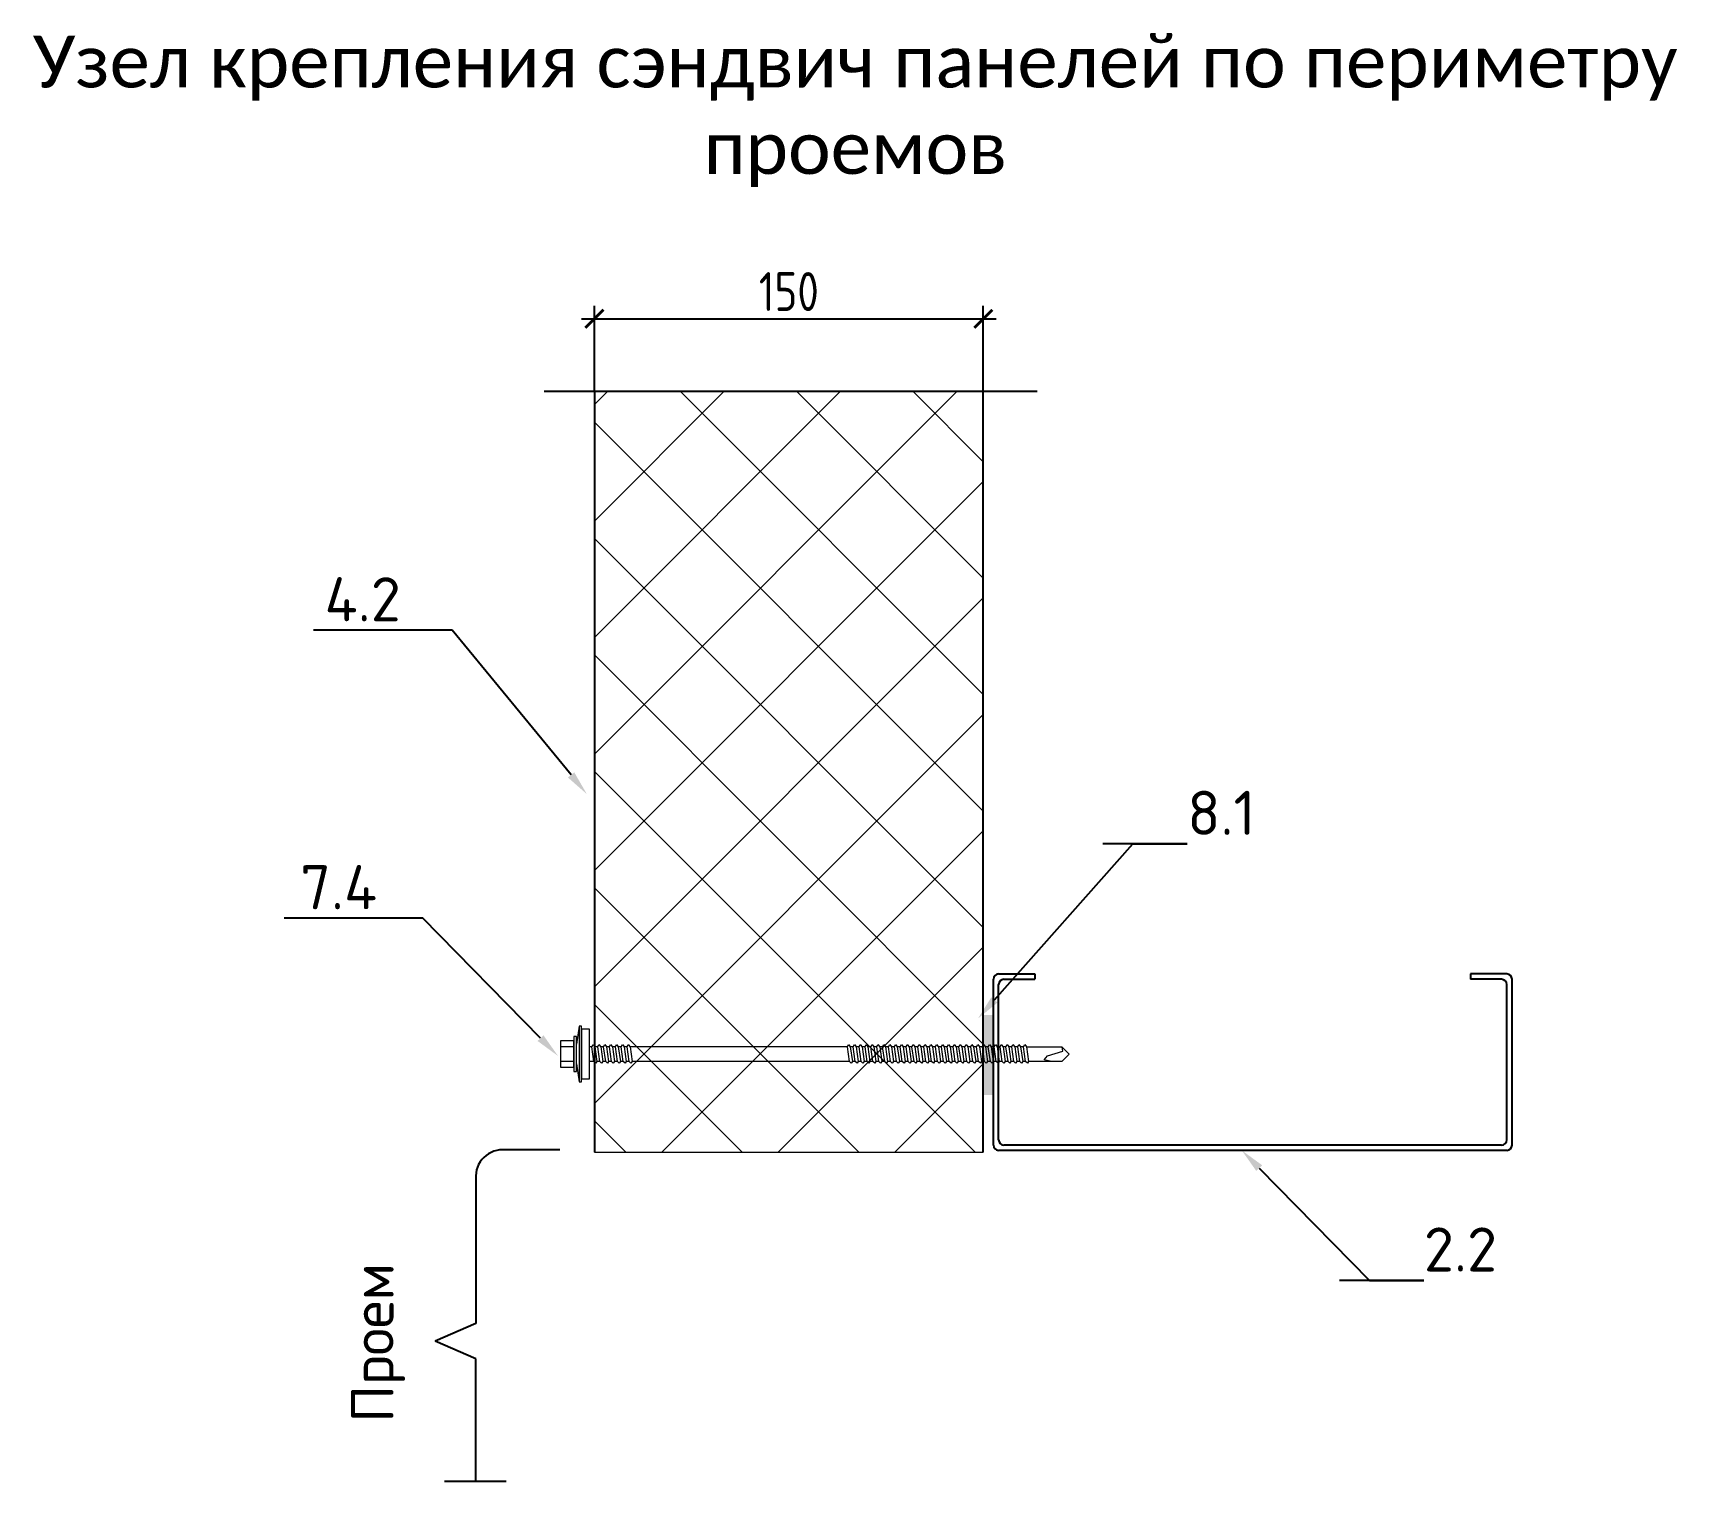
# Model space of a CAD drawing. Header units: millimetres. Extents: x -3689 to 3021565, y -698052 to -604547.
# Drawn here: x 2755760 to 2756394, y -667454 to -666896 of the extents above; entities that cross this region are included whole.
import ezdxf
from ezdxf import colors
from ezdxf.entities.mleader import LeaderData, LeaderLine
from ezdxf.math import Vec2, Vec3

# ---------------------------------------------------------------- set-up
doc = ezdxf.new("R2010")
doc.units = ezdxf.units.MM
doc.header["$PDMODE"] = 35
doc.linetypes.add('CENTER', pattern=[50.800000000000004, 31.75, -6.35, 6.35, -6.35])
doc.layers.get('0').update_dxf_attribs({"lineweight": 0})
doc.layers.get('Defpoints').update_dxf_attribs({"color": 4})
for name, color, linetype in [('A-DOOR-IDEN', 12, 'Continuous'), ('A-FLOR-IDEN', 14, 'Continuous'), ('A-WALL-PATT', 181, 'Continuous'), ('S-GRID', 133, 'CENTER'), ('S-METL', 14, 'Continuous'), ('S-WALL-PATT', 181, 'Continuous')]:
    doc.layers.add(name, color=color, linetype=linetype)
doc.layers.add('A-FLOR-DIMS', color=133, linetype='Continuous', lineweight=0)
doc.styles.add('Calibri', font='calibri.ttf')
doc.styles.add('GOST 2.304', font='CS_Gost2304.shx')
doc.styles.add('ЕСКД', font='isocpeur.ttf')
doc.dimstyles.new('001.5', dxfattribs={"dimscale": 10, "dimtxt": 1.5, "dimasz": 0.7, "dimexe": 0.5, "dimexo": 0, "dimgap": 0.3, "dimtad": 1, "dimdec": 0, "dimrnd": 0.001, "dimtxsty": 'GOST 2.304', "dimblk": 'ARCHTICK', "dimcen": 0, "dimdle": 0.5, "dimclrd": 256, "dimclre": 256, "dimclrt": 256, "dimadec": 0, "dimazin": 2, "dimtfac": 0.75, "dimtdec": 0, "dimtmove": 1, "dimatfit": 3, "dimfxl": 1, "dimtolj": 1, "dimarcsym": 0})

# ---------------------------------------------------------------- blocks, each defined once
blk = doc.blocks.new('*U560')
at = {"lineweight": 0}
h = blk.add_hatch(dxfattribs=at)
h.set_pattern_fill('ANSI37', color=181, scale=10, style=0)
h.set_pattern_definition([(45, (90, -706.5787094926345), (-22.45064030267288, 22.45064030267288), []), (135, (90, -706.5787094926345), (-22.45064030267288, -22.45064030267288), [])])
h.paths.add_polyline_path([(0, 293.4212905073654), (0, 0), (150, 0), (150, 293.4212905073654)])
at = {"color": 5, "lineweight": 0}
for p, q in [((150, 293.4212905073654), (0, 293.4212905073654)), ((0, 0), (150, 0))]:
    blk.add_line(p, q, dxfattribs=at)
at = {"color": 5}
for p, q in [((0, 293.4212905073654), (0, 0)), ((150, 0), (150, 293.4212905073654))]:
    blk.add_line(p, q, dxfattribs=at)
blk = doc.blocks.new('*U572')
at = {"color": 0, "lineweight": 0, "ltscale": 10}
for p, q in [((-2.853031142658489e-13, 6.794659872000921), (-1.000000000000285, 6.794659872000879)), ((-1.000000000000285, 6.794659872000879), (-0.9999999999997147, -6.794659872000962)), ((0.9999999999995483, 10.75821146399544), (-1.578047253216045e-13, 3.758211464021094)), ((2.853031142658489e-13, -6.794659872000921), (-2.853031142658489e-13, 6.794659872000921)), ((1.999999999999548, 10.75821146399548), (0.9999999999995483, 10.75821146399544)), ((0.9999999999995483, 10.75821146399544), (1.000000000000452, -10.75821146399535)), ((2.000000000000452, -10.75821146399531), (1.999999999999548, 10.75821146399548)), ((4.999999999999596, 9.625768151993025), (1.999999999999596, 9.625768151992899)), ((1.999999999999596, 9.625768151992899), (2.000000000000404, -9.625768151992732)), ((5.000000000000404, -9.625768151992606), (4.999999999999596, 9.625768151993025)), ((-1.000000000000214, 5.095994904011563), (-6.200000000000213, 5.095994904011344)), ((-6.200000000000213, 5.095994904011344), (-6.199999999999785, -5.095994904011865)), ((-1.000000000000119, 2.831108280006405), (-6.200000000000118, 2.831108280006187)), ((-0.9999999999997861, -5.095994904011646), (-1.000000000000214, 5.095994904011563)), ((5.960699671339194, 2.831108280006697), (4.999999999999881, 2.831108280006657)), ((5.960699671339194, 2.831108280006697), (6.413676996087806, 3.623818598440535)), ((6.75340998968594, -2.831108279977059), (5.960699671339194, 2.831108280006697)), ((6.413676996087806, 3.623818598440535), (7.093142983283565, 2.831108280006745)), ((7.093142983283565, 2.831108280006745), (7.885853301688519, -2.831108279977012)), ((8.225586295286144, 2.831108280006792), (7.093142983283565, 2.831108280006745)), ((8.225586295286144, 2.831108280006792), (7.093142983283565, 2.831108280006745)), ((8.225586295286144, 2.831108280006792), (8.678563620122066, 3.623818598440631)), ((9.018296613720201, -2.831108279976964), (8.225586295286144, 2.831108280006792)), ((8.678563620122066, 3.623818598440631), (9.358029607317826, 2.83110828000684)), ((9.358029607317826, 2.83110828000684), (10.15073992572278, -2.831108279976917)), ((10.49047291932041, 2.831108280006887), (9.358029607317826, 2.83110828000684)), ((10.49047291932041, 2.831108280006887), (9.358029607317826, 2.831108280006839)), ((10.49047291932041, 2.831108280006887), (10.94345024406902, 3.623818598440726)), ((11.28318323772536, -2.831108279976869), (10.49047291932041, 2.831108280006887)), ((10.94345024406902, 3.623818598440726), (11.62291623132298, 2.831108280006935)), ((11.62291623132298, 2.831108280006935), (12.41562654969883, -2.831108279976822)), ((12.75535954329646, 2.831108280006982), (11.62291623126478, 2.831108280006935)), ((12.75535954329646, 2.831108280006983), (11.62291623132298, 2.831108280006935)), ((12.75535954329646, 2.831108280006982), (13.20833686810328, 3.623818598440821)), ((13.54806986170141, -2.831108279976774), (12.75535954329646, 2.831108280006982)), ((13.20833686810328, 3.623818598440821), (13.88780285529904, 2.83110828000703)), ((13.88780285529904, 2.83110828000703), (14.68051317370399, -2.831108279976727)), ((15.02024616730162, 2.831108280007077), (13.88780285529904, 2.83110828000703)), ((15.02024616730162, 2.831108280007078), (13.88780285529904, 2.83110828000703)), ((15.02024616730162, 2.831108280007077), (15.47322349210843, 3.623818598440916)), ((15.81295648570657, -2.831108279976679), (15.02024616730162, 2.831108280007077)), ((15.47322349210843, 3.623818598440916), (16.1526894793042, 2.831108280007125)), ((16.1526894793042, 2.831108280007125), (16.94539979768004, -2.831108279976632)), ((17.28513279133588, 2.831108280007173), (16.1526894793042, 2.831108280007125)), ((17.28513279133588, 2.831108280007173), (16.1526894793042, 2.831108280007126)), ((17.28513279133588, 2.831108280007173), (17.73811011608449, 3.623818598441011)), ((18.07784310968262, -2.831108279976584), (17.28513279133588, 2.831108280007173)), ((17.73811011608449, 3.623818598441011), (18.41757610328025, 2.83110828000722)), ((18.41757610328025, 2.83110828000722), (19.2102864216852, -2.831108279976537)), ((19.55001941528283, 2.831108280007268), (18.41757610328025, 2.83110828000722)), ((19.55001941528283, 2.831108280007268), (18.41757610328025, 2.831108280007221)), ((19.55001941528283, 2.831108280007268), (20.00299674011875, 3.623818598441106)), ((20.34272973371688, -2.831108279976489), (19.55001941528283, 2.831108280007268)), ((20.00299674011875, 3.623818598441106), (20.68246272731451, 2.831108280007316)), ((20.68246272731451, 2.831108280007316), (21.47517304571946, -2.831108279976441)), ((21.81490603931709, 2.831108280007363), (20.68246272731451, 2.831108280007316)), ((104.5005885280032, 2.83110828001226), (20.68246272731451, 2.831108280007316)), ((104.5005885280032, 2.83110828001226), (104.9535658528391, 3.623818598446098)), ((105.2932988464372, -2.831108279971497), (104.5005885280032, 2.83110828001226)), ((104.9535658528391, 3.623818598446098), (105.6330318400348, 2.831108280012307)), ((105.6330318400348, 2.831108280012307), (106.4257421584398, -2.83110827997145)), ((106.7654751520374, 2.831108280012355), (105.6330318400348, 2.831108280012307)), ((106.7654751520956, 2.831108280012355), (107.2184524768442, 3.623818598446193)), ((107.5581854704424, -2.831108279971402), (106.7654751520956, 2.831108280012355)), ((107.2184524768442, 3.623818598446193), (107.89791846404, 2.831108280012402)), ((107.89791846404, 2.831108280012402), (108.690628782445, -2.831108279971355)), ((109.0303617760426, 2.83110828001245), (107.89791846404, 2.831108280012402)), ((109.0303617760426, 2.83110828001245), (109.4833391008785, 3.623818598446288)), ((109.8230720944767, -2.831108279971307), (109.0303617760426, 2.83110828001245)), ((109.4833391008785, 3.623818598446288), (110.1628050880743, 2.831108280012497)), ((110.1628050880743, 2.831108280012497), (110.9555154064792, -2.831108279971259)), ((111.2952484000768, 2.831108280012545), (110.1628050880743, 2.831108280012497)), ((111.2952484000768, 2.831108280012545), (111.7482257248255, 3.623818598446383)), ((112.0879587184818, -2.831108279971212), (111.2952484000768, 2.831108280012545)), ((111.7482257248255, 3.623818598446383), (112.4276917120794, 2.831108280012592)), ((112.4276917120794, 2.831108280012592), (113.2204020304553, -2.831108279971164)), ((113.5601350240529, 2.83110828001264), (112.4276917120212, 2.831108280012592)), ((113.5601350240529, 2.83110828001264), (114.0131123488597, 3.623818598446478)), ((114.3528453424579, -2.831108279971117), (113.5601350240529, 2.83110828001264)), ((114.0131123488597, 3.623818598446478), (114.6925783360555, 2.831108280012687)), ((114.6925783360555, 2.831108280012687), (115.4852886544604, -2.831108279971069)), ((115.8250216480581, 2.831108280012735), (114.6925783360555, 2.831108280012687)), ((115.8250216480581, 2.831108280012735), (116.2779989728649, 3.623818598446573)), ((116.617731966463, -2.831108279971022), (115.8250216480581, 2.831108280012735)), ((116.2779989728649, 3.623818598446573), (116.9574649600606, 2.831108280012782)), ((116.9574649600606, 2.831108280012782), (117.7501752784365, -2.831108279970974)), ((118.0899082720923, 2.83110828001283), (116.9574649600606, 2.831108280012782)), ((118.0899082720923, 2.83110828001283), (118.5428855968409, 3.623818598446668)), ((118.8826185904391, -2.831108279970927), (118.0899082720923, 2.83110828001283)), ((118.5428855968409, 3.623818598446668), (119.2223515840367, 2.831108280012878)), ((119.2223515840367, 2.831108280012878), (120.0150619024417, -2.831108279970879)), ((120.3547948960393, 2.831108280012925), (119.2223515840367, 2.831108280012878)), ((120.3547948960393, 2.831108280012925), (120.8077722208752, 3.623818598446763)), ((121.1475052144733, -2.831108279970831), (120.3547948960393, 2.831108280012925)), ((120.8077722208752, 3.623818598446763), (121.4872382080709, 2.831108280012973)), ((121.4872382080709, 2.831108280012973), (122.2799485264759, -2.831108279970784)), ((122.6196815200735, 2.83110828001302), (121.4872382080709, 2.831108280012973)), ((122.6196815200735, 2.83110828001302), (123.0726588448221, 3.623818598446859)), ((123.4123918384203, -2.831108279970736), (122.6196815200735, 2.83110828001302)), ((123.0726588448221, 3.623818598446859), (123.7521248320179, 2.831108280013068)), ((123.7521248320179, 2.831108280013068), (124.5448351504519, -2.831108279970689)), ((124.8845681440496, 2.831108280013115), (123.7521248320179, 2.831108280013068)), ((124.8845681440496, 2.831108280013114), (125.3375454687982, 3.623818598446953)), ((125.6772784623963, -2.831108279970642), (124.8845681440496, 2.831108280013114)), ((125.3375454687982, 3.623818598446953), (126.017011455994, 2.831108280013162)), ((126.017011455994, 2.831108280013162), (126.8097217743989, -2.831108279970595)), ((127.1494547679966, 2.831108280013209), (126.017011455994, 2.831108280013162)), ((127.1494547679966, 2.831108280013209), (127.6024320928325, 3.623818598447048)), ((127.9421650864306, -2.831108279970547), (127.1494547679966, 2.831108280013209)), ((127.6024320928325, 3.623818598447048), (128.2818980800282, 2.831108280013257)), ((128.2818980800282, 2.831108280013257), (129.0746083984332, -2.8311082799705)), ((129.4143413920308, 2.831108280013305), (128.2818980800282, 2.831108280013257)), ((129.4143413920308, 2.831108280013305), (129.8673187167794, 3.623818598447143)), ((130.2070517104358, -2.831108279970452), (129.4143413920308, 2.831108280013305)), ((129.8673187167794, 3.623818598447143), (130.5467847040334, 2.831108280013352)), ((130.5467847040334, 2.831108280013352), (131.3394950224092, -2.831108279970405)), ((131.6792280160069, 2.8311082800134), (130.5467847039752, 2.831108280013352)), ((131.6792280160069, 2.8311082800134), (132.1322053408137, 3.623818598447238)), ((132.4719383344118, -2.831108279970357), (131.6792280160069, 2.8311082800134)), ((132.1322053408137, 3.623818598447238), (132.8116713280095, 2.831108280013447)), ((132.8116713280095, 2.831108280013447), (133.6043816464144, -2.83110827997031)), ((133.944114640012, 2.831108280013495), (132.8116713280095, 2.831108280013447)), ((133.944114640012, 2.831108280013495), (134.3970919648189, 3.623818598447333)), ((134.736824958417, -2.831108279970262), (133.944114640012, 2.831108280013495)), ((134.3970919648189, 3.623818598447333), (135.0765579520146, 2.831108280013543)), ((135.0765579520146, 2.831108280013543), (135.8692682703904, -2.831108279970214)), ((136.2090012640463, 2.83110828001359), (135.0765579520146, 2.831108280013543)), ((136.2090012640463, 2.83110828001359), (136.6619785887949, 3.623818598447428)), ((137.001711582393, -2.831108279970167), (136.2090012640463, 2.83110828001359)), ((136.6619785887949, 3.623818598447428), (137.3414445759907, 2.831108280013638)), ((137.3414445759907, 2.831108280013638), (138.1341548943956, -2.831108279970119)), ((138.4738878879932, 2.831108280013685), (137.3414445759907, 2.831108280013638)), ((138.4738878879932, 2.831108280013685), (138.9268652128292, 3.623818598447524)), ((139.2665982064273, -2.831108279970072), (138.4738878879932, 2.831108280013685)), ((138.9268652128292, 3.623818598447524), (139.6063312000249, 2.831108280013733)), ((139.6063312000249, 2.831108280013733), (140.3990415184299, -2.831108279970024)), ((140.7387745120275, 2.83110828001378), (139.6063312000249, 2.831108280013733)), ((140.7387745120275, 2.83110828001378), (141.1917518367761, 3.623818598447619)), ((141.5314848303742, -2.831108279969976), (140.7387745120275, 2.83110828001378)), ((141.1917518367761, 3.623818598447619), (141.8712178239719, 2.831108280013828)), ((141.8712178239719, 2.831108280013828), (142.6639281424059, -2.831108279969929)), ((143.0036611360036, 2.831108280013875), (141.8712178239719, 2.831108280013828)), ((143.0036611360036, 2.831108280013875), (143.4566384608104, 3.623818598447714)), ((143.7963714544085, -2.831108279969881), (143.0036611360036, 2.831108280013875)), ((143.4566384608104, 3.623818598447714), (144.1361044480061, 2.831108280013923)), ((144.1361044480061, 2.831108280013923), (144.9288147664111, -2.831108279969834)), ((145.2685477600087, 2.83110828001397), (144.1361044480061, 2.831108280013923)), ((145.2685477600087, 2.83110828001397), (145.7215250848446, 3.623818598447809)), ((146.0612580784428, -2.831108279969786), (145.2685477600087, 2.83110828001397)), ((145.7215250848446, 3.623818598447809), (146.4009910720404, 2.831108280014018)), ((146.4009910720404, 2.831108280014018), (147.1937013903871, -2.831108279969739)), ((147.5334343839848, 2.831108280014065), (146.4009910720404, 2.831108280014018)), ((147.533434384043, 2.831108280014065), (147.9864117087916, 3.623818598447904)), ((148.3261447023897, -2.831108279969691), (147.533434384043, 2.831108280014065)), ((147.9864117087916, 3.623818598447904), (148.6658776959873, 2.831108280014113)), ((148.6658776959873, 2.831108280014113), (149.4585880144214, -2.831108279969644)), ((149.798321008019, 2.831108280014161), (148.6658776959873, 2.831108280014113)), ((149.798321008019, 2.831108280014161), (150.2512983328259, 3.623818598447999)), ((150.591031326424, -2.831108279969596), (149.798321008019, 2.831108280014161)), ((150.2512983328259, 3.623818598447999), (150.9307643200216, 2.831108280014208)), ((150.9307643200216, 2.831108280014208), (151.7234746384266, -2.831108279969548)), ((152.0632076320242, 2.831108280014256), (150.9307643200216, 2.831108280014208)), ((152.0632076320242, 2.831108280014256), (152.5161849568019, 3.623818598448094)), ((152.8559179504, -2.831108279969501), (152.0632076320242, 2.831108280014256)), ((152.5161849568019, 3.623818598448094), (153.1956509439977, 2.831108280014303)), ((153.1956509439977, 2.831108280014303), (153.9883612624026, -2.831108279969453)), ((154.3280942560002, 2.831108280014351), (153.1956509439977, 2.831108280014303)), ((154.3280942560002, 2.831108280014351), (154.7810715808071, 3.623818598448189)), ((155.1208045744052, -2.831108279969406), (154.3280942560002, 2.831108280014351)), ((154.7810715808071, 3.623818598448189), (155.4605375680028, 2.831108280014398)), ((155.4605375680028, 2.831108280014398), (156.2532478864078, -2.831108279969358)), ((156.5929808800054, 2.831108280014446), (155.4605375680028, 2.831108280014398)), ((156.5929808800054, 2.831108280014446), (157.0459582048413, 3.623818598448284)), ((157.3856911984394, -2.831108279969311), (156.5929808800054, 2.831108280014446)), ((157.0459582048413, 3.623818598448284), (157.7254241920371, 2.831108280014493)), ((157.7254241920371, 2.831108280014493), (158.518134510442, -2.831108279969263)), ((158.8578675040397, 2.831108280014541), (157.7254241920371, 2.831108280014493)), ((158.8578675040397, 2.831108280014541), (159.3108448287883, 3.623818598448379)), ((159.6505778223864, -2.831108279969216), (158.8578675040397, 2.831108280014541)), ((159.3108448287883, 3.623818598448379), (159.990310815984, 2.831108280014588)), ((159.990310815984, 2.831108280014588), (160.7830211344181, -2.831108279969168)), ((161.1227541280157, 2.831108280014636), (159.990310815984, 2.831108280014588)), ((161.1227541280157, 2.831108280014636), (161.5757314528225, 3.623818598448474)), ((161.9154644464207, -2.831108279969121), (161.1227541280157, 2.831108280014636)), ((161.5757314528225, 3.623818598448474), (162.2551974400183, 2.831108280014683)), ((162.2551974400183, 2.831108280014683), (163.0479077584232, -2.831108279969073)), ((163.3876407520209, 2.831108280014731), (162.2551974400183, 2.831108280014683)), ((163.3876407520209, 2.831108280014731), (163.8406180767986, 3.623818598448569)), ((164.1803510703967, -2.831108279969026), (163.3876407520209, 2.831108280014731)), ((163.8406180767986, 3.623818598448569), (164.5200840639943, 2.831108280014779)), ((164.5200840639943, 2.831108280014779), (165.3127943823993, -2.831108279968978)), ((165.6525273759969, 2.831108280014826), (164.5200840639943, 2.831108280014779)), ((165.6525273759969, 2.831108280014826), (166.1055047008037, 3.623818598448664)), ((166.4452376944019, -2.83110827996893), (165.6525273759969, 2.831108280014826)), ((166.1055047008037, 3.623818598448664), (166.7849706879995, 2.831108280014874)), ((166.7849706879995, 2.831108280014874), (167.5776810064336, -2.831108279968883)), ((167.9174140000312, 2.831108280014921), (166.7849706879995, 2.831108280014874)), ((167.9174140000312, 2.831108280014921), (168.370391324838, 3.62381859844876)), ((168.7101243184361, -2.831108279968835), (167.9174140000312, 2.831108280014921)), ((168.370391324838, 3.62381859844876), (169.0498573120338, 2.831108280014969)), ((169.0498573120338, 2.831108280014969), (169.8425676303805, -2.831108279968788)), ((170.1823006239781, 2.831108280015016), (169.0498573120338, 2.831108280014969)), ((170.1823006240363, 2.831108280015016), (170.6352779488141, 3.623818598448855)), ((170.9750109424122, -2.83110827996874), (170.1823006240363, 2.831108280015016)), ((170.6352779488141, 3.623818598448855), (171.3147439360098, 2.831108280015064)), ((171.3147439360098, 2.831108280015064), (172.1074542544148, -2.831108279968693)), ((172.4471872480124, 2.831108280015112), (171.3147439360098, 2.831108280015064)), ((172.4471872480124, 2.831108280015112), (172.9001645728192, 3.62381859844895)), ((173.2398975664173, -2.831108279968645), (172.4471872480124, 2.831108280015112)), ((172.9001645728192, 3.62381859844895), (173.579630560015, 2.831108280015159)), ((173.5796305600149, 2.831108280015159), (187.1689503039877, 2.83110828001573)), ((173.579630560015, 2.831108280015159), (174.3723408784199, -2.831108279968598)), ((181.733222406422, -0.679465987201224), (187.6219276287947, 1.132443311997329)), ((187.168891720008, 2.83110828001573), (190, 1.699364696006077e-11)), ((190, 1.699364696006077e-11), (187.1688917200664, -2.83110827996806)), ((187.6219276287947, 1.132443311997329), (187.310505717999, 2.689552866004499)), ((-0.9999999999998811, -2.831108279977385), (-6.19999999999988, -2.831108279977603)), ((-6.199999999999785, -5.095994904011865), (-0.9999999999997861, -5.095994904011646)), ((1.578047253205254e-13, -3.758211463995394), (1.000000000000452, -10.75821146399535)), ((6.75340998968594, -2.831108279977058), (5.000000000000119, -2.831108279977132)), ((7.432875976881695, -3.510574267172757), (6.75340998968594, -2.831108279977059)), ((7.885853301688519, -2.831108279977012), (7.432875976881695, -3.510574267172757)), ((9.018296613720201, -2.831108279976964), (7.885853301688519, -2.831108279977012)), ((9.018296613720201, -2.831108279976963), (7.885853301688519, -2.831108279977011)), ((9.697762600915956, -3.510574267172662), (9.018296613720201, -2.831108279976964)), ((10.15073992572278, -2.831108279976917), (9.697762600915956, -3.510574267172662)), ((11.28318323766715, -2.831108279976869), (10.15073992572278, -2.831108279976917)), ((11.28318323772536, -2.831108279976868), (10.15073992572278, -2.831108279976916)), ((11.96264922492111, -3.510574267172567), (11.28318323772536, -2.831108279976869)), ((12.41562654969883, -2.831108279976822), (11.96264922492111, -3.510574267172567)), ((13.54806986170141, -2.831108279976774), (12.41562654969883, -2.831108279976822)), ((13.54806986170141, -2.831108279976773), (12.41562654969883, -2.83110827997682)), ((14.22753584889717, -3.510574267172472), (13.54806986170141, -2.831108279976774)), ((14.68051317370399, -2.831108279976727), (14.22753584889717, -3.510574267172472)), ((15.81295648570657, -2.831108279976679), (14.68051317370399, -2.831108279976727)), ((15.81295648570657, -2.831108279976678), (14.68051317370399, -2.831108279976725)), ((16.49242247290232, -3.510574267172377), (15.81295648570657, -2.831108279976679)), ((16.94539979768004, -2.831108279976632), (16.49242247290232, -3.510574267172377)), ((18.07784310968262, -2.831108279976584), (16.94539979768004, -2.831108279976632)), ((18.07784310968262, -2.831108279976584), (16.94539979768004, -2.831108279976631)), ((18.75730909687838, -3.510574267172282), (18.07784310968262, -2.831108279976584)), ((19.2102864216852, -2.831108279976537), (18.75730909687838, -3.510574267172282)), ((20.34272973371688, -2.831108279976489), (19.2102864216852, -2.831108279976537)), ((20.34272973371688, -2.831108279976489), (19.2102864216852, -2.831108279976536)), ((21.02219572091264, -3.510574267172187), (20.34272973371688, -2.831108279976489)), ((21.47517304571946, -2.831108279976441), (21.02219572091264, -3.510574267172187)), ((105.2932988464372, -2.831108279971498), (21.47517304571946, -2.831108279976441)), ((105.972764833633, -3.510574267167195), (105.2932988464372, -2.831108279971497)), ((106.4257421584398, -2.83110827997145), (105.972764833633, -3.510574267167195)), ((107.5581854703842, -2.831108279971402), (106.4257421584398, -2.83110827997145)), ((108.2376514576382, -3.5105742671671), (107.5581854704424, -2.831108279971402)), ((108.690628782445, -2.831108279971355), (108.2376514576382, -3.5105742671671)), ((109.8230720944767, -2.831108279971307), (108.690628782445, -2.831108279971355)), ((110.5025380816724, -3.510574267167005), (109.8230720944767, -2.831108279971307)), ((110.9555154064792, -2.831108279971259), (110.5025380816724, -3.510574267167005)), ((112.0879587184236, -2.831108279971212), (110.9555154064792, -2.831108279971259)), ((112.7674247056776, -3.51057426716691), (112.0879587184818, -2.831108279971212)), ((113.2204020304553, -2.831108279971164), (112.7674247056776, -3.51057426716691)), ((114.3528453424579, -2.831108279971117), (113.2204020304553, -2.831108279971164)), ((115.0323113296536, -3.510574267166815), (114.3528453424579, -2.831108279971117)), ((115.4852886544604, -2.831108279971069), (115.0323113296536, -3.510574267166815)), ((116.617731966463, -2.831108279971022), (115.4852886544604, -2.831108279971069)), ((117.2971979536588, -3.510574267166719), (116.617731966463, -2.831108279971022)), ((117.7501752784365, -2.831108279970974), (117.2971979536588, -3.510574267166719)), ((118.8826185904391, -2.831108279970927), (117.7501752784365, -2.831108279970974)), ((119.5620845776348, -3.510574267166624), (118.8826185904391, -2.831108279970927)), ((120.0150619024417, -2.831108279970879), (119.5620845776348, -3.510574267166624)), ((121.1475052144733, -2.831108279970831), (120.0150619024417, -2.831108279970879)), ((121.8269712016691, -3.510574267166529), (121.1475052144733, -2.831108279970831)), ((122.2799485264759, -2.831108279970784), (121.8269712016691, -3.510574267166529)), ((123.4123918384203, -2.831108279970736), (122.2799485264759, -2.831108279970784)), ((124.0918578256743, -3.510574267166434), (123.4123918384203, -2.831108279970736)), ((124.5448351504519, -2.831108279970689), (124.0918578256743, -3.510574267166434)), ((125.6772784623963, -2.831108279970641), (124.5448351504519, -2.831108279970689)), ((126.3567444495921, -3.51057426716634), (125.6772784623963, -2.831108279970642)), ((126.8097217743989, -2.831108279970595), (126.3567444495921, -3.51057426716634)), ((127.9421650864306, -2.831108279970547), (126.8097217743989, -2.831108279970595)), ((128.6216310736264, -3.510574267166245), (127.9421650864306, -2.831108279970547)), ((129.0746083984332, -2.8311082799705), (128.6216310736264, -3.510574267166245)), ((130.2070517103776, -2.831108279970452), (129.0746083984332, -2.8311082799705)), ((130.8865176976315, -3.51057426716615), (130.2070517104358, -2.831108279970452)), ((131.3394950224092, -2.831108279970405), (130.8865176976315, -3.51057426716615)), ((132.4719383344118, -2.831108279970357), (131.3394950224092, -2.831108279970405)), ((133.1514043216076, -3.510574267166055), (132.4719383344118, -2.831108279970357)), ((133.6043816464144, -2.83110827997031), (133.1514043216076, -3.510574267166055)), ((134.736824958417, -2.831108279970262), (133.6043816464144, -2.83110827997031)), ((135.4162909456127, -3.51057426716596), (134.736824958417, -2.831108279970262)), ((135.8692682703904, -2.831108279970214), (135.4162909456127, -3.51057426716596)), ((137.001711582393, -2.831108279970167), (135.8692682703904, -2.831108279970214)), ((137.6811775695888, -3.510574267165865), (137.001711582393, -2.831108279970167)), ((138.1341548943956, -2.831108279970119), (137.6811775695888, -3.510574267165865)), ((139.2665982064273, -2.831108279970072), (138.1341548943956, -2.831108279970119)), ((139.946064193623, -3.51057426716577), (139.2665982064273, -2.831108279970072)), ((140.3990415184299, -2.831108279970024), (139.946064193623, -3.51057426716577)), ((141.5314848303742, -2.831108279969976), (140.3990415184299, -2.831108279970024)), ((142.2109508176282, -3.510574267165675), (141.5314848303742, -2.831108279969976)), ((142.6639281424059, -2.831108279969929), (142.2109508176282, -3.510574267165675)), ((143.7963714544085, -2.831108279969881), (142.6639281424059, -2.831108279969929)), ((144.4758374416043, -3.51057426716558), (143.7963714544085, -2.831108279969881)), ((144.9288147664111, -2.831108279969834), (144.4758374416043, -3.51057426716558)), ((146.0612580784428, -2.831108279969786), (144.9288147664111, -2.831108279969834)), ((146.7407240656385, -3.510574267165484), (146.0612580784428, -2.831108279969786)), ((147.1937013903871, -2.831108279969739), (146.7407240656385, -3.510574267165484)), ((148.3261447023897, -2.831108279969691), (147.1937013903871, -2.831108279969739)), ((149.0056106895855, -3.510574267165389), (148.3261447023897, -2.831108279969691)), ((149.4585880144214, -2.831108279969644), (149.0056106895855, -3.510574267165389)), ((150.591031326424, -2.831108279969596), (149.4585880144214, -2.831108279969644)), ((151.2704973136197, -3.510574267165294), (150.591031326424, -2.831108279969596)), ((151.7234746384266, -2.831108279969548), (151.2704973136197, -3.510574267165294)), ((152.8559179504, -2.831108279969501), (151.7234746384266, -2.831108279969548)), ((153.5353839376249, -3.510574267165199), (152.8559179504, -2.831108279969501)), ((153.9883612624026, -2.831108279969453), (153.5353839376249, -3.510574267165199)), ((155.1208045744052, -2.831108279969406), (153.9883612624026, -2.831108279969453)), ((155.8002705616009, -3.510574267165104), (155.1208045744052, -2.831108279969406)), ((156.2532478864078, -2.831108279969358), (155.8002705616009, -3.510574267165104)), ((157.3856911984394, -2.831108279969311), (156.2532478864078, -2.831108279969358)), ((158.0651571856352, -3.510574267165009), (157.3856911984394, -2.831108279969311)), ((158.518134510442, -2.831108279969263), (158.0651571856352, -3.510574267165009)), ((159.6505778223864, -2.831108279969216), (158.5181345103838, -2.831108279969263)), ((160.3300438095822, -3.510574267164914), (159.6505778223864, -2.831108279969216)), ((160.7830211344181, -2.831108279969168), (160.3300438095822, -3.510574267164914)), ((161.9154644464207, -2.831108279969121), (160.7830211344181, -2.831108279969168)), ((162.5949304336164, -3.510574267164818), (161.9154644464207, -2.831108279969121)), ((163.0479077584232, -2.831108279969073), (162.5949304336164, -3.510574267164818)), ((164.1803510703967, -2.831108279969026), (163.0479077584232, -2.831108279969073)), ((164.8598170576507, -3.510574267164723), (164.1803510703967, -2.831108279969026)), ((165.3127943823993, -2.831108279968978), (164.8598170576507, -3.510574267164723)), ((166.4452376944019, -2.83110827996893), (165.3127943823993, -2.831108279968978)), ((167.1247036815976, -3.510574267164628), (166.4452376944019, -2.83110827996893)), ((167.5776810064336, -2.831108279968883), (167.1247036815976, -3.510574267164628)), ((168.7101243184361, -2.831108279968835), (167.5776810064336, -2.831108279968883)), ((169.3895903056319, -3.510574267164533), (168.7101243184361, -2.831108279968835)), ((169.8425676303805, -2.831108279968788), (169.3895903056319, -3.510574267164533)), ((170.9750109424122, -2.83110827996874), (169.8425676303805, -2.831108279968788)), ((171.6544769296079, -3.510574267164438), (170.9750109424122, -2.83110827996874)), ((172.1074542544148, -2.831108279968693), (171.6544769296079, -3.510574267164438)), ((173.2398975664173, -2.831108279968645), (172.1074542544148, -2.831108279968693)), ((173.9193635536131, -3.510574267164343), (173.2398975664173, -2.831108279968645)), ((174.3723408784199, -2.831108279968598), (173.9193635536131, -3.510574267164343)), ((187.1689503040461, -2.83110827996806), (174.3723408784199, -2.831108279968598)), ((180.3742904320306, -2.264886624010712), (181.733222406422, -0.679465987201224)), ((183.2053987120226, -2.831108279968227), (180.3742904320306, -2.264886624010712)), ((-0.9999999999997147, -6.794659872000962), (2.853031142658489e-13, -6.794659872000921)), ((1.000000000000452, -10.75821146399535), (2.000000000000452, -10.75821146399531)), ((2.000000000000404, -9.625768151992732), (5.000000000000404, -9.625768151992606))]:
    blk.add_line(p, q, dxfattribs=at)
blk = doc.blocks.new('hgm')
at = {"ltscale": 10}
for p, q in [((-21108.96132559556, 245267.5187540154), (-21094.96132559556, 245267.5187540157)), ((-21094.96132559556, 245267.5187540157), (-21094.96132559556, 245265.5187540157)), ((-20912.96132559556, 245267.5187540154), (-20926.96132559556, 245267.5187540157)), ((-20926.96132559556, 245267.5187540157), (-20926.96132559556, 245265.5187540157)), ((-21110.96132559556, 245201.5187540157), (-21110.96132559556, 245265.5187540157)), ((-21108.96132559556, 245203.5187540157), (-21108.96132559556, 245263.5187540157)), ((-21106.96132559556, 245265.5187540154), (-21094.96132559556, 245265.5187540157)), ((-20914.96132559556, 245265.5187540154), (-20926.96132559556, 245265.5187540157)), ((-20912.96132559556, 245203.5187540157), (-20912.96132559556, 245263.5187540157)), ((-20910.96132559556, 245201.5187540157), (-20910.96132559556, 245265.5187540157)), ((-20910.96132559556, 245201.5187540157), (-20910.96132559556, 245264.460550272)), ((-20912.9613255958, 245199.518754016), (-21108.96132559964, 245199.5187540157)), ((-20914.9613255958, 245201.518754016), (-21106.96132559556, 245201.518754016))]:
    blk.add_line(p, q, dxfattribs=at)
for centre, start, end in [((-21108.82260798308, 245265.3800364029), 93.71101659439532, 176.2889833988407), ((-20913.10004320805, 245265.3800364029), 3.711016601159364, 86.28898341226082), ((-21106.82260798308, 245263.3800364029), 93.71101659439532, 176.2889833988407), ((-20915.10004320805, 245263.3800364029), 3.711016601159364, 86.28898341226082), ((-21108.82260798308, 245201.6574716285), 183.7110166011593, 266.2889834056047), ((-21106.82260798308, 245203.6574716285), 183.7110166011593, 266.2889834056047), ((-20915.10004320805, 245203.6574716285), 273.7110165877392, 356.2889833988406), ((-20913.10004320805, 245201.6574716285), 273.7110165877392, 356.2889833988406)]:
    blk.add_arc(centre, 2.14321151593663, start, end, dxfattribs=at)
blk = doc.blocks.new('_ARCHTICK')
at = {"color": 0, "linetype": 'ByBlock', "const_width": 0.15}
blk.add_lwpolyline([(-0.5, -0.5), (0.5, 0.5)], dxfattribs=at)
blk = doc.blocks.new('*D618')
at = {"layer": 'A-FLOR-DIMS', "lineweight": -2, "ltscale": 10, "transparency": 16777216}
for p, q in [((2755971.430725067, -667006.3313801337), (2756131.430725066, -667006.3313801337)), ((2755976.430725067, -667034.2814075113), (2755976.430725067, -667001.3313801337)), ((2756126.430725066, -667034.2814075113), (2756126.430725066, -667001.3313801337))]:
    blk.add_line(p, q, dxfattribs=at)
at = {"layer": 'Defpoints', "color": 0, "ltscale": 10, "transparency": 16777216}
for p in [(2756126.430725066, -667006.3313801337), (2755976.430725067, -667034.2814075113), (2756126.430725066, -667034.2814075113)]:
    blk.add_point(p, dxfattribs=at)
at = {"layer": 'A-FLOR-DIMS', "lineweight": -2, "ltscale": 10, "transparency": 16777216, "xscale": 7, "yscale": 7, "zscale": 7, "rotation": 180}
blk.add_blockref('_ARCHTICK', (2755976.430725067, -667006.3313801337), dxfattribs=at)
at = {"layer": 'A-FLOR-DIMS', "lineweight": -2, "ltscale": 10, "transparency": 16777216, "xscale": 7, "yscale": 7, "zscale": 7}
blk.add_blockref('_ARCHTICK', (2756126.430725066, -667006.3313801337), dxfattribs=at)
at = {"layer": 'A-FLOR-DIMS', "ltscale": 10, "transparency": 16777216, "insert": (2756051.430725066, -666995.8313801337), "char_height": 15, "attachment_point": 5, "style": 'GOST 2.304'}
blk.add_mtext('\\A1;150', dxfattribs=at)

msp = doc.modelspace()

# ---------------------------------------------------------------- hatches: boundary and pattern name
at = {"layer": 'S-WALL-PATT', "lineweight": 0, "ltscale": 10}
h = msp.add_hatch(color=250, dxfattribs=at)
h.dxf.hatch_style = 1
h.paths.add_polyline_path([(2756130.535265396, -667274.7709048287), (2756126.502900121, -667274.7709048287), (2756126.502900121, -667305.5921621625), (2756130.535265396, -667305.5921621625)])

# ---------------------------------------------------------------- linework, layer by layer
at = {"layer": 'S-METL', "color": 250, "ltscale": 10}
for p, q in [((2755957.04481782, -667034.2832761017), (2756147.14149572, -667034.2649528519)), ((2755963.151318558, -667326.801656984), (2755942.159502503, -667326.801656984)), ((2755930.72066999, -667337.9000108207), (2755930.72066999, -667393.7597233932)), ((2755930.72066999, -667393.7597233932), (2755915.024421681, -667400.5198797561)), ((2755930.72066999, -667407.280036119), (2755915.024421681, -667400.5198797561)), ((2755930.72066999, -667454.4760043696), (2755930.72066999, -667407.280036119)), ((2755918.64415978, -667454.4760043696), (2755942.436412966, -667454.4760043696))]:
    msp.add_line(p, q, dxfattribs=at)
msp.add_arc((2755941.007676227, -667337.0585497977), 10.32136395851639, 83.59265516071302, 184.6762940367618, dxfattribs=at)

# ---------------------------------------------------------------- block references
at = {"layer": 'A-WALL-PATT', "color": 250, "lineweight": 0, "rotation": 180}
msp.add_blockref('*U560', (2756126.430725368, -667034.2814075113), dxfattribs=at)
at = {"layer": 'S-METL', "color": 250}
for name, p in [('hgm', (2777241.295266406, -912526.468999516)), ('*U572', (2755969.51220469, -667289.8061120907))]:
    msp.add_blockref(name, p, dxfattribs=at)

# ---------------------------------------------------------------- texts
at = {"layer": 'A-DOOR-IDEN', "color": 250, "linetype": 'ByBlock', "ltscale": 500, "insert": (2756077.033236442, -666926.3314768533), "char_height": 20, "width": 692.3264608246973, "attachment_point": 5, "style": 'Calibri'}
msp.add_mtext('Узел крепления сэндвич панелей по периметру проемов ', dxfattribs=at)
at = {"layer": 'S-GRID', "color": 250, "insert": (2755893.041154353, -667401.1647494477), "char_height": 16.36363636363636, "width": 547.6657753869235, "attachment_point": 5, "rotation": 90, "style": 'ЕСКД'}
msp.add_mtext('Проем', dxfattribs=at)

# ---------------------------------------------------------------- dimensions: what is measured, and where the dimension line sits
at = {"layer": 'A-FLOR-DIMS', "color": 250, "ltscale": 10}
dim = msp.add_linear_dim(base=(2756126.430725066, -667006.3313801337), p1=(2755976.430725067, -667034.2814075113), p2=(2756126.430725066, -667034.2814075113), dimstyle='001.5', dxfattribs=at)
dim.commit()
dim.dimension.update_dxf_attribs({"geometry": '*D618', "text_midpoint": (2756051.430725066, -666995.8313801337)})

# ---------------------------------------------------------------- leaders
at = {"layer": 'A-FLOR-IDEN', "color": 250}
ml = msp.add_multileader_mtext('Standard', dxfattribs=at)
ml.set_content('4.2', color=250, style='ЕСКД')
ml.set_leader_properties()
ml.build(insert=Vec2(0, 0))
ml.multileader.update_dxf_attribs({"text_left_attachment_type": 6, "text_right_attachment_type": 6, "dogleg_length": 20.96987534605703, "arrow_head_size": 9.600000000000001})
ctx = ml.context
ctx.base_point, ctx.char_height, ctx.arrow_head_size, ctx.landing_gap_size, ctx.plane_origin, ctx.plane_x_axis, ctx.plane_y_axis = Vec3(2755873.461200051, -667126.3765628028), 17, 9.600000000000001, 0, Vec3(2755767.745628694, -667079.9315486808), Vec3(1, -2.258681448315656e-12), Vec3(2.258681448315656e-12, 1)
ctx.left_attachment, ctx.right_attachment = 6, 6
notes = []
notes.append((ctx, [(1, (1, 1, 0), (2755921.631075397, -667126.3765628029), (-1, 2.258681448315655e-12), 20.96987534605703, [(0, [(2755973.545639235, -667189.614054574)], 0, [])])]))
ctx.mtext.insert, ctx.mtext.text_direction, ctx.mtext.rotation, ctx.mtext.width, ctx.mtext.flow_direction = Vec3(2755872.384944683, -667105.9765628029), Vec3(1, -2.258882650657248e-12), 6.283185307177328, 77.51149692218215, 5
ml = msp.add_multileader_mtext('Standard', dxfattribs=at)
ml.set_content('8.1', color=250, style='ЕСКД')
ml.set_leader_properties()
ml.build(insert=Vec2(0, 0))
ml.multileader.update_dxf_attribs({"text_left_attachment_type": 6, "text_right_attachment_type": 6, "dogleg_length": 20.96987534605703, "arrow_head_size": 9.600000000000001})
ctx = ml.context
ctx.base_point, ctx.char_height, ctx.arrow_head_size, ctx.landing_gap_size, ctx.plane_origin, ctx.plane_x_axis, ctx.plane_y_axis = Vec3(2756205.085142178, -667208.7094236176), 17, 9.600000000000001, 0, Vec3(2756025.556581567, -667174.4057026362), Vec3(1, -2.258681448315656e-12), Vec3(2.258681448315656e-12, 1)
ctx.left_attachment, ctx.right_attachment = 6, 6
notes.append((ctx, [(0, (1, 1, 0), (2756184.115266832, -667208.7094236176), (1, -2.258681448315655e-12), 20.96987534605703, [(0, [(2756124.365704415, -667276.119516986)], 0, [])])]))
ctx.mtext.insert, ctx.mtext.text_direction, ctx.mtext.rotation, ctx.mtext.width, ctx.mtext.flow_direction = Vec3(2756205.085142178, -667188.3094236177), Vec3(1, -2.258882650657248e-12), 6.283185307177328, 77.51149692218215, 5
ml = msp.add_multileader_mtext('Standard', dxfattribs=at)
ml.set_content('7.4', color=250, style='ЕСКД')
ml.set_leader_properties()
ml.build(insert=Vec2(0, 0))
ml.multileader.update_dxf_attribs({"text_left_attachment_type": 6, "text_right_attachment_type": 6, "dogleg_length": 20.96987534605703, "arrow_head_size": 9.600000000000001})
ctx = ml.context
ctx.base_point, ctx.char_height, ctx.arrow_head_size, ctx.landing_gap_size, ctx.plane_origin, ctx.plane_x_axis, ctx.plane_y_axis = Vec3(2755862.173196447, -667237.3894625325), 17, 9.600000000000001, 0, Vec3(2755746.44885565, -667296.4284502378), Vec3(1, -2.258681448315656e-12), Vec3(2.258681448315656e-12, 1)
ctx.left_attachment, ctx.right_attachment = 6, 6
notes.append((ctx, [(1, (1, 1, 0), (2755910.343071793, -667237.3894625326), (-1, 2.258681448315655e-12), 20.96987534605703, [(0, [(2755962.395306609, -667290.5514931988)], 0, [])])]))
ctx.mtext.insert, ctx.mtext.text_direction, ctx.mtext.rotation, ctx.mtext.width, ctx.mtext.flow_direction = Vec3(2755862.960917318, -667216.9894625326), Vec3(1, -2.258882650657248e-12), 6.283185307177328, 77.51149692218215, 5
ml = msp.add_multileader_mtext('Standard', dxfattribs=at)
ml.set_content('2.2', color=250, style='ЕСКД')
ml.set_leader_properties()
ml.build(insert=Vec2(0, 0))
ml.multileader.update_dxf_attribs({"text_left_attachment_type": 6, "text_right_attachment_type": 6, "dogleg_length": 20.96987534605703, "arrow_head_size": 9.600000000000001})
ctx = ml.context
ctx.base_point, ctx.char_height, ctx.arrow_head_size, ctx.landing_gap_size, ctx.plane_origin, ctx.plane_x_axis, ctx.plane_y_axis = Vec3(2756296.339193698, -667377.06787573), 17, 9.600000000000001, 0, Vec3(2756127.297916095, -667330.6228616078), Vec3(1, -2.258681448315656e-12), Vec3(2.258681448315656e-12, 1)
ctx.left_attachment, ctx.right_attachment = 6, 6
notes.append((ctx, [(0, (1, 1, 0), (2756275.369318353, -667377.06787573), (1, -2.258681448315655e-12), 20.96987534605703, [(0, [(2756226.107038942, -667326.9502455002)], 0, [])])]))
ctx.mtext.insert, ctx.mtext.text_direction, ctx.mtext.rotation, ctx.mtext.width, ctx.mtext.flow_direction = Vec3(2756296.339193698, -667356.6678757301), Vec3(1, -2.258882650657248e-12), 6.283185307177328, 77.51149692218215, 5
for ctx, leaders in notes:
    for number, flags, end, landing, length, lines in leaders:
        leader = LeaderData()
        leader.index, (leader.has_last_leader_line, leader.has_dogleg_vector, leader.attachment_direction) = number, flags
        leader.last_leader_point, leader.dogleg_vector, leader.dogleg_length = Vec3(end), Vec3(landing), length
        for number, points, colour, breaks in lines:
            line = LeaderLine()
            line.index, line.vertices, line.color, line.breaks = number, Vec3.list(points), colors.encode_raw_color(colour), breaks
            leader.lines.append(line)
        ctx.leaders.append(leader)

doc.saveas('drawing.dxf')
